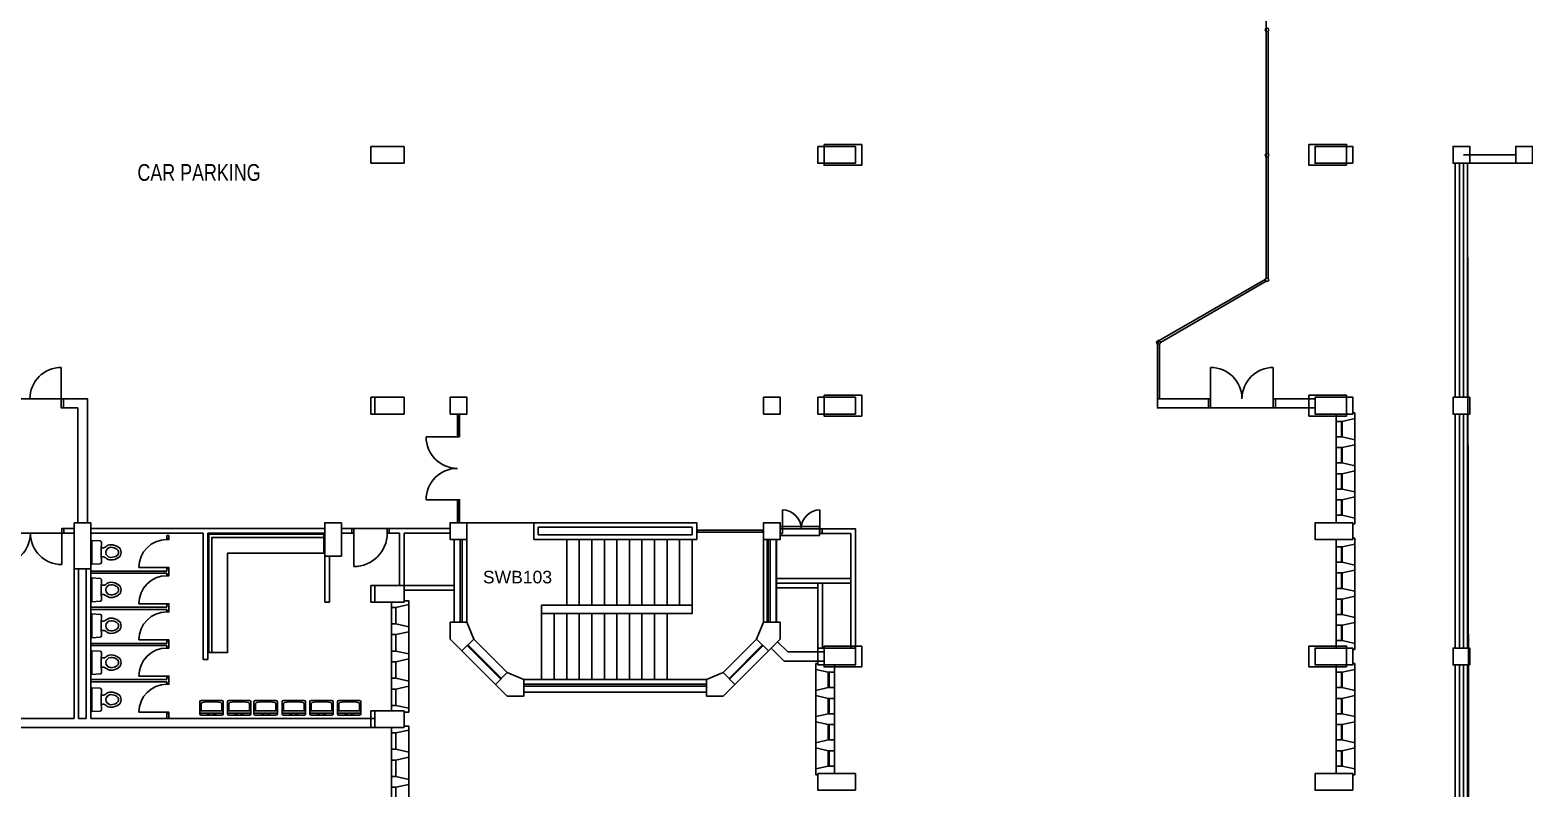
# Model space of a CAD drawing. Header units: millimetres. Extents: x -12337 to 132498, y -9485 to 82319.
# Drawn here: x 63472 to 99228, y 19021 to 37157 of the extents above; entities that cross this region are included whole.
import ezdxf

# ---------------------------------------------------------------- set-up
doc = ezdxf.new("R2010")
doc.units = ezdxf.units.MM
for name, color, linetype in [('Basement 1 - Doors Windows and Openings', 7, 'Continuous'), ('Basement 1 - General', 7, 'Continuous'), ('Basement 1 - Sections', 7, 'Continuous'), ('Basement 1 - Spaces and Zones', 7, 'Continuous'), ('Basement 1 - Stairs', 7, 'Continuous'), ('Basement 1 - Structural Members', 7, 'Continuous'), ('Basement 1 - Walls', 7, 'Continuous'), ('Basement 2 - Doors Windows and Openings', 7, 'Continuous'), ('Basement 2 - General', 7, 'Continuous'), ('Basement 2 - Spaces and Zones', 7, 'Continuous'), ('Basement 2 - Structural Members', 7, 'Continuous')]:
    doc.layers.add(name, color=color, linetype=linetype)
doc.styles.add('arial', font='arial.ttf')
doc.styles.add('Text_Style_2', font='Freehand', dxfattribs={"width": 0.8})

msp = doc.modelspace()

# ---------------------------------------------------------------- linework, layer by layer
at = {"layer": 'Basement 1 - Doors Windows and Openings', "color": 1, "linetype": 'Continuous'}
for p, q in [((93053, 34193, 2700), (93053, 37121, 2700)), ((93103, 34189, 2700), (93103, 37125, 2700)), ((93053, 34121, 2700), (93053, 31217, 2700)), ((93103, 34125, 2700), (93103, 31214, 2700)), ((90499, 29724, 2700), (93034, 31187, 2700)), ((90526, 29682, 2700), (93058, 31143, 2700)), ((90453, 28334, 2700), (90453, 29646, 2700)), ((90503, 28334, 2700), (90503, 29643, 2700)), ((94728, 27969, 2700), (94728, 25369, 2700)), ((94728, 27791, 2700), (94728, 27919, 2700)), ((95178, 28001, 2700), (95128, 28001, 2700)), ((95178, 25338, 2700), (95178, 28001, 2700)), ((94878, 27791, 2700), (94728, 27791, 2700)), ((94858, 27423, 2700), (94858, 27791, 2700)), ((95178, 27859, 2700), (94878, 27791, 2700)), ((94878, 27423, 2700), (94878, 27791, 2700)), ((94728, 25369, 2700), (94728, 27423, 2700)), ((94728, 27423, 2700), (94878, 27423, 2700)), ((94878, 27423, 2700), (95178, 27355, 2700)), ((95178, 27234, 2700), (94878, 27166, 2700)), ((95178, 27355, 2700), (95178, 27234, 2700)), ((94878, 27166, 2700), (94728, 27166, 2700)), ((94728, 27166, 2700), (94728, 26798, 2700)), ((94858, 26798, 2700), (94858, 27166, 2700)), ((94878, 26798, 2700), (94878, 27166, 2700)), ((94728, 26798, 2700), (94878, 26798, 2700)), ((94878, 26541, 2700), (94728, 26541, 2700)), ((94728, 26541, 2700), (94728, 26173, 2700)), ((94858, 26173, 2700), (94858, 26541, 2700)), ((94878, 26798, 2700), (95178, 26730, 2700)), ((95178, 26609, 2700), (94878, 26541, 2700)), ((94878, 26173, 2700), (94878, 26541, 2700)), ((95178, 26730, 2700), (95178, 26609, 2700)), ((94728, 26173, 2700), (94878, 26173, 2700)), ((94878, 26173, 2700), (95178, 26105, 2700)), ((95178, 26105, 2700), (95178, 25984, 2700)), ((94728, 25916, 2700), (94728, 25548, 2700)), ((94878, 25916, 2700), (94728, 25916, 2700)), ((94858, 25548, 2700), (94858, 25916, 2700)), ((95178, 25984, 2700), (94878, 25916, 2700)), ((94878, 25548, 2700), (94878, 25916, 2700)), ((94728, 25548, 2700), (94878, 25548, 2700)), ((94878, 25548, 2700), (95178, 25480, 2700)), ((95178, 25480, 2700), (95178, 25338, 2700)), ((95128, 25369, 2700), (94728, 25369, 2700)), ((95128, 25338, 2700), (95128, 25369, 2700)), ((95178, 25338, 2700), (95128, 25338, 2700)), ((94728, 24969, 2700), (94728, 22369, 2700)), ((94728, 24791, 2700), (94728, 24919, 2700)), ((94878, 24791, 2700), (94728, 24791, 2700)), ((94858, 24423, 2700), (94858, 24791, 2700)), ((95178, 24859, 2700), (94878, 24791, 2700)), ((94878, 24423, 2700), (94878, 24791, 2700)), ((95178, 25001, 2700), (95128, 25001, 2700)), ((95178, 22338, 2700), (95178, 25001, 2700)), ((94728, 22369, 2700), (94728, 24423, 2700)), ((94728, 24423, 2700), (94878, 24423, 2700)), ((94878, 24423, 2700), (95178, 24355, 2700)), ((95178, 24355, 2700), (95178, 24234, 2700)), ((94728, 24166, 2700), (94728, 23798, 2700)), ((94878, 24166, 2700), (94728, 24166, 2700)), ((94858, 23798, 2700), (94858, 24166, 2700)), ((95178, 24234, 2700), (94878, 24166, 2700)), ((94878, 23798, 2700), (94878, 24166, 2700)), ((94728, 23798, 2700), (94878, 23798, 2700)), ((94878, 23798, 2700), (95178, 23730, 2700)), ((95178, 23609, 2700), (94878, 23541, 2700)), ((95178, 23730, 2700), (95178, 23609, 2700)), ((72128, 23469, 2700), (72128, 23341, 2700)), ((72128, 23469, 2700), (72128, 22169, 2700)), ((72128, 22169, 2700), (72128, 23469, 2700)), ((72128, 23341, 2700), (72228, 23341, 2700)), ((72228, 23341, 2700), (72538, 23409, 2700)), ((72228, 23341, 2700), (72228, 22948, 2700)), ((72428, 23501, 2700), (72538, 23501, 2700)), ((72538, 23501, 2700), (72538, 23401, 2700)), ((72538, 20930, 2700), (72538, 23501, 2700)), ((94728, 23541, 2700), (94728, 23173, 2700)), ((94878, 23541, 2700), (94728, 23541, 2700)), ((94858, 23173, 2700), (94858, 23541, 2700)), ((94878, 23173, 2700), (94878, 23541, 2700)), ((72128, 22948, 2700), (72228, 22948, 2700)), ((72128, 22948, 2700), (72128, 22691, 2700)), ((72228, 22948, 2700), (72538, 22880, 2700)), ((72538, 22719, 2700), (72538, 22919, 2700)), ((94728, 23173, 2700), (94878, 23173, 2700)), ((94728, 22916, 2700), (94728, 22548, 2700)), ((94878, 22916, 2700), (94728, 22916, 2700)), ((94858, 22548, 2700), (94858, 22916, 2700)), ((94878, 23173, 2700), (95178, 23105, 2700)), ((95178, 22984, 2700), (94878, 22916, 2700)), ((94878, 22548, 2700), (94878, 22916, 2700)), ((95178, 23105, 2700), (95178, 22984, 2700)), ((72128, 22691, 2700), (72228, 22691, 2700)), ((72228, 22691, 2700), (72538, 22759, 2700)), ((72228, 22691, 2700), (72228, 22298, 2700)), ((72538, 22819, 2700), (72538, 22719, 2700)), ((94728, 22548, 2700), (94878, 22548, 2700)), ((94878, 22548, 2700), (95178, 22480, 2700)), ((72128, 22298, 2700), (72228, 22298, 2700)), ((72128, 22298, 2700), (72228, 22298, 2700)), ((72128, 22298, 2700), (72128, 22041, 2700)), ((72128, 22041, 2700), (72128, 22298, 2700)), ((72128, 20869, 2700), (72128, 22169, 2700)), ((72228, 22298, 2700), (72538, 22230, 2700)), ((72228, 22298, 2700), (72538, 22230, 2700)), ((72538, 22169, 2700), (72538, 22269, 2700)), ((72538, 22169, 2700), (72538, 22269, 2700)), ((72538, 22169, 2700), (72538, 22069, 2700)), ((72538, 22169, 2700), (72538, 22069, 2700)), ((74740, 21629, 2700), (73938, 22431, 2700)), ((73952, 22445, 2700), (74754, 21643, 2700)), ((81004, 22445, 2700), (80202, 21643, 2700)), ((80217, 21629, 2700), (81018, 22431, 2700)), ((95128, 22369, 2700), (94728, 22369, 2700)), ((95128, 22338, 2700), (95128, 22369, 2700)), ((95178, 22338, 2700), (95128, 22338, 2700)), ((95178, 22480, 2700), (95178, 22338, 2700)), ((72128, 22041, 2700), (72228, 22041, 2700)), ((72128, 22041, 2700), (72228, 22041, 2700)), ((72228, 22041, 2700), (72538, 22109, 2700)), ((72228, 22041, 2700), (72538, 22109, 2700)), ((72228, 21648, 2700), (72228, 22041, 2700)), ((82278, 19338, 2700), (82278, 22001, 2700)), ((82278, 22001, 2700), (82328, 22001, 2700)), ((82278, 21859, 2700), (82578, 21791, 2700)), ((82728, 21969, 2700), (82728, 19369, 2700)), ((82728, 21791, 2700), (82728, 21919, 2700)), ((94728, 21969, 2700), (94728, 19369, 2700)), ((94728, 21791, 2700), (94728, 21919, 2700)), ((95178, 21859, 2700), (94878, 21791, 2700)), ((95178, 22001, 2700), (95128, 22001, 2700)), ((95178, 19338, 2700), (95178, 22001, 2700)), ((72128, 21391, 2700), (72128, 21648, 2700)), ((72128, 21648, 2700), (72228, 21648, 2700)), ((72228, 21648, 2700), (72538, 21580, 2700)), ((72228, 21391, 2700), (72538, 21459, 2700)), ((72538, 21619, 2700), (72538, 21419, 2700)), ((72538, 21519, 2700), (72538, 21619, 2700)), ((74768, 21658, 2700), (74895, 21785, 2700)), ((80188, 21658, 2700), (80061, 21785, 2700)), ((82578, 21423, 2700), (82578, 21791, 2700)), ((82578, 21791, 2700), (82728, 21791, 2700)), ((82598, 21423, 2700), (82598, 21791, 2700)), ((94878, 21791, 2700), (94728, 21791, 2700)), ((94858, 21423, 2700), (94858, 21791, 2700)), ((94878, 21423, 2700), (94878, 21791, 2700)), ((72128, 21391, 2700), (72228, 21391, 2700)), ((72228, 20998, 2700), (72228, 21391, 2700)), ((82578, 21423, 2700), (82278, 21355, 2700)), ((82278, 21355, 2700), (82278, 21234, 2700)), ((82278, 21234, 2700), (82578, 21166, 2700)), ((82728, 21423, 2700), (82578, 21423, 2700)), ((82578, 21166, 2700), (82728, 21166, 2700)), ((82578, 20798, 2700), (82578, 21166, 2700)), ((82598, 20798, 2700), (82598, 21166, 2700)), ((82728, 19369, 2700), (82728, 21423, 2700)), ((82728, 21166, 2700), (82728, 20798, 2700)), ((94728, 21423, 2700), (94878, 21423, 2700)), ((94728, 19369, 2700), (94728, 21423, 2700)), ((94878, 21166, 2700), (94728, 21166, 2700)), ((94728, 21166, 2700), (94728, 20798, 2700)), ((94858, 20798, 2700), (94858, 21166, 2700)), ((94878, 21423, 2700), (95178, 21355, 2700)), ((95178, 21234, 2700), (94878, 21166, 2700)), ((94878, 20798, 2700), (94878, 21166, 2700)), ((95178, 21355, 2700), (95178, 21234, 2700)), ((72128, 20869, 2700), (72128, 20998, 2700)), ((72128, 20998, 2700), (72228, 20998, 2700)), ((72228, 20998, 2700), (72538, 20930, 2700)), ((72428, 20838, 2700), (72538, 20838, 2700)), ((72538, 20838, 2700), (72538, 20938, 2700)), ((82578, 20798, 2700), (82278, 20730, 2700)), ((82728, 20798, 2700), (82578, 20798, 2700)), ((94728, 20798, 2700), (94878, 20798, 2700)), ((94878, 20798, 2700), (95178, 20730, 2700)), ((72128, 20469, 2700), (72128, 20341, 2700)), ((72128, 20469, 2700), (72128, 19169, 2700)), ((72128, 19169, 2700), (72128, 20469, 2700)), ((72228, 20341, 2700), (72538, 20409, 2700)), ((72428, 20501, 2700), (72538, 20501, 2700)), ((72538, 20501, 2700), (72538, 20401, 2700)), ((72538, 17930, 2700), (72538, 20501, 2700)), ((82278, 20730, 2700), (82278, 20609, 2700)), ((82278, 20609, 2700), (82578, 20541, 2700)), ((82578, 20541, 2700), (82728, 20541, 2700)), ((82578, 20173, 2700), (82578, 20541, 2700)), ((82598, 20173, 2700), (82598, 20541, 2700)), ((82728, 20541, 2700), (82728, 20173, 2700)), ((94878, 20541, 2700), (94728, 20541, 2700)), ((94728, 20541, 2700), (94728, 20173, 2700)), ((94858, 20173, 2700), (94858, 20541, 2700)), ((95178, 20609, 2700), (94878, 20541, 2700)), ((94878, 20173, 2700), (94878, 20541, 2700)), ((95178, 20730, 2700), (95178, 20609, 2700)), ((72128, 20341, 2700), (72228, 20341, 2700)), ((72228, 20341, 2700), (72228, 19948, 2700)), ((82578, 20173, 2700), (82278, 20105, 2700)), ((82278, 20105, 2700), (82278, 19984, 2700)), ((82728, 20173, 2700), (82578, 20173, 2700)), ((94728, 20173, 2700), (94878, 20173, 2700)), ((94878, 20173, 2700), (95178, 20105, 2700)), ((95178, 20105, 2700), (95178, 19984, 2700)), ((72128, 19948, 2700), (72128, 19691, 2700)), ((72128, 19948, 2700), (72228, 19948, 2700)), ((72128, 19691, 2700), (72228, 19691, 2700)), ((72228, 19948, 2700), (72538, 19880, 2700)), ((72228, 19691, 2700), (72538, 19759, 2700)), ((72228, 19691, 2700), (72228, 19298, 2700)), ((72538, 19719, 2700), (72538, 19919, 2700)), ((72538, 19819, 2700), (72538, 19719, 2700)), ((82278, 19984, 2700), (82578, 19916, 2700)), ((82578, 19916, 2700), (82728, 19916, 2700)), ((82578, 19548, 2700), (82578, 19916, 2700)), ((82598, 19548, 2700), (82598, 19916, 2700)), ((82728, 19916, 2700), (82728, 19548, 2700)), ((94728, 19916, 2700), (94728, 19548, 2700)), ((94878, 19916, 2700), (94728, 19916, 2700)), ((94858, 19548, 2700), (94858, 19916, 2700)), ((95178, 19984, 2700), (94878, 19916, 2700)), ((94878, 19548, 2700), (94878, 19916, 2700)), ((82578, 19548, 2700), (82278, 19480, 2700)), ((82278, 19480, 2700), (82278, 19338, 2700)), ((82278, 19338, 2700), (82328, 19338, 2700)), ((82328, 19369, 2700), (82728, 19369, 2700)), ((82328, 19338, 2700), (82328, 19369, 2700)), ((82728, 19548, 2700), (82578, 19548, 2700)), ((94728, 19548, 2700), (94878, 19548, 2700)), ((95128, 19369, 2700), (94728, 19369, 2700)), ((94878, 19548, 2700), (95178, 19480, 2700)), ((95128, 19338, 2700), (95128, 19369, 2700)), ((95178, 19338, 2700), (95128, 19338, 2700)), ((95178, 19480, 2700), (95178, 19338, 2700)), ((72128, 19298, 2700), (72228, 19298, 2700)), ((72128, 19041, 2700), (72128, 19298, 2700)), ((72128, 19298, 2700), (72128, 19041, 2700)), ((72128, 19298, 2700), (72228, 19298, 2700)), ((72128, 17869, 2700), (72128, 19169, 2700)), ((72128, 19041, 2700), (72228, 19041, 2700)), ((72128, 19041, 2700), (72228, 19041, 2700)), ((72228, 19298, 2700), (72538, 19230, 2700)), ((72228, 19298, 2700), (72538, 19230, 2700)), ((72228, 19041, 2700), (72538, 19109, 2700)), ((72228, 19041, 2700), (72538, 19109, 2700)), ((72228, 18648, 2700), (72228, 19041, 2700)), ((72538, 19169, 2700), (72538, 19269, 2700)), ((72538, 19169, 2700), (72538, 19269, 2700)), ((72538, 19169, 2700), (72538, 19069, 2700)), ((72538, 19169, 2700), (72538, 19069, 2700))]:
    msp.add_line(p, q, dxfattribs=at)
at = {"layer": 'Basement 1 - Doors Windows and Openings', "color": 1, "linetype": 'Continuous', "lineweight": -3}
for p, q in [((64222, 28334, 2700), (64222, 29084, 2700)), ((91727, 29084, 2700), (91727, 28334, 2700)), ((93227, 28334, 2700), (93227, 29084, 2700)), ((73703, 27469, 2700), (73703, 27919, 2700)), ((73728, 27469, 2700), (73728, 27919, 2700)), ((73753, 27919, 2700), (73753, 27469, 2700)), ((72953, 27419, 2700), (73703, 27419, 2700)), ((73703, 25919, 2700), (72953, 25919, 2700)), ((73703, 25419, 2700), (73703, 25869, 2700)), ((73728, 25419, 2700), (73728, 25869, 2700)), ((73753, 25419, 2700), (73753, 25869, 2700)), ((81478, 25224, 2700), (81478, 25674, 2700)), ((82378, 25674, 2700), (82378, 25224, 2700)), ((64234, 24369, 2700), (64234, 25119, 2700)), ((71223, 25119, 2700), (71223, 24319, 2700)), ((66749, 24297, 2700), (66079, 24297, 2700)), ((66749, 23432, 2700), (66079, 23432, 2700)), ((66749, 22566, 2700), (66079, 22566, 2700)), ((66749, 21700, 2700), (66079, 21700, 2700)), ((66749, 20835, 2700), (66079, 20835, 2700))]:
    msp.add_line(p, q, dxfattribs=at)
at = {"layer": 'Basement 1 - Doors Windows and Openings', "color": 1, "linetype": 'Continuous', "lineweight": -3, "elevation": 2700}
for points in [[(64222, 28334), (64222, 28114), (64272, 28114), (64272, 28334), (64222, 28334)], [(91677, 28334), (91677, 28114), (91727, 28114), (91727, 28334), (91677, 28334)], [(93227, 28334), (93227, 28114), (93277, 28114), (93277, 28334), (93227, 28334)], [(73753, 27919), (73753, 27969), (73703, 27969), (73703, 27919), (73753, 27919)], [(73753, 27419), (73753, 27469), (73703, 27469), (73703, 27419), (73753, 27419)], [(73753, 25869), (73753, 25919), (73703, 25919), (73703, 25869), (73753, 25869)], [(73753, 25369), (73753, 25419), (73703, 25419), (73703, 25369), (73753, 25369)], [(64284, 25119), (64284, 25229), (64234, 25229), (64234, 25119), (64284, 25119)], [(71173, 25119), (71223, 25119), (71223, 25229), (71173, 25229), (71173, 25119)], [(72023, 25119), (72073, 25119), (72073, 25229), (72023, 25229), (72023, 25119)], [(81478, 25114), (81478, 25224), (81428, 25224), (81428, 25114), (81478, 25114)], [(82428, 25114), (82428, 25224), (82378, 25224), (82378, 25114), (82428, 25114)], [(66749, 24992), (66799, 24992), (66799, 24967), (66749, 24967), (66749, 24992)], [(66749, 24297), (66799, 24297), (66799, 24272), (66749, 24272), (66749, 24297)], [(66749, 24127), (66799, 24127), (66799, 24102), (66749, 24102), (66749, 24127)], [(66749, 23432), (66799, 23432), (66799, 23407), (66749, 23407), (66749, 23432)], [(66749, 23261), (66799, 23261), (66799, 23236), (66749, 23236), (66749, 23261)], [(66749, 22566), (66799, 22566), (66799, 22541), (66749, 22541), (66749, 22566)], [(66749, 22395), (66799, 22395), (66799, 22370), (66749, 22370), (66749, 22395)], [(66749, 21700), (66799, 21700), (66799, 21675), (66749, 21675), (66749, 21700)], [(66749, 21530), (66799, 21530), (66799, 21505), (66749, 21505), (66749, 21530)], [(66749, 20835), (66799, 20835), (66799, 20810), (66749, 20810), (66749, 20835)]]:
    msp.add_lwpolyline(points, dxfattribs=at)
at = {"layer": 'Basement 1 - Doors Windows and Openings', "color": 1, "linetype": 'Continuous', "elevation": 2700}
for points in [[(94728, 27969), (95128, 27969), (95128, 28001)], [(94728, 24969), (95128, 24969), (95128, 25001)], [(74895, 21785), (74613, 21502), (73811, 22304), (74094, 22586), (74895, 21785)], [(80061, 21785), (80344, 21502), (81145, 22304), (80863, 22586), (80061, 21785)], [(82728, 21969), (82328, 21969), (82328, 22001)], [(94728, 21969), (95128, 21969), (95128, 22001)]]:
    msp.add_lwpolyline(points, dxfattribs=at)
at = {"layer": 'Basement 1 - Doors Windows and Openings', "color": 1, "linetype": 'Continuous'}
for centre, radius in [((93076, 37157, 2700), 42.4), ((93076, 34157, 2700), 42.4), ((93076, 31181, 2700), 42.4), ((90480, 29682, 2700), 45.8)]:
    msp.add_circle(centre, radius, dxfattribs=at)
at = {"layer": 'Basement 1 - Doors Windows and Openings', "color": 1, "linetype": 'Continuous', "lineweight": -3}
for centre, radius, start, end in [((64222, 28334, 2700), 750, 90, 180), ((91727, 28334, 2700), 750, 0, 90), ((93227, 28334, 2700), 750, 90, 180), ((73703, 27419, 2700), 750, 180, 270), ((73703, 25919, 2700), 750, 90, 180), ((81478, 25224, 2700), 450, 0, 90), ((82378, 25224, 2700), 450, 90, 180), ((62734, 25119, 2700), 750, 270, 0), ((64234, 25119, 2700), 750, 180, 270), ((71223, 25119, 2700), 800, 270, 0), ((66749, 24297, 2700), 670, 90, 180), ((66749, 23432, 2700), 670, 90, 180), ((66749, 22566, 2700), 670, 90, 180), ((66749, 21700, 2700), 670, 90, 180), ((66749, 20835, 2700), 670, 90, 180)]:
    msp.add_arc(centre, radius, start, end, dxfattribs=at)
at = {"layer": 'Basement 1 - Sections', "color": 1, "linetype": 'Continuous'}
for p, q in [((64956, 24944, 2700), (65150, 24932, 2700)), ((65179, 24769, 2700), (65230, 24769, 2700)), ((65179, 24549, 2700), (65230, 24549, 2700)), ((64956, 24047, 2700), (65150, 24034, 2700)), ((65179, 23872, 2700), (65230, 23872, 2700)), ((65179, 23652, 2700), (65230, 23652, 2700)), ((64956, 23188, 2700), (65150, 23176, 2700)), ((65179, 23013, 2700), (65230, 23013, 2700)), ((65179, 22793, 2700), (65230, 22793, 2700)), ((64956, 22308, 2700), (65150, 22295, 2700)), ((65179, 22133, 2700), (65230, 22133, 2700)), ((65179, 21913, 2700), (65230, 21913, 2700)), ((64956, 21421, 2700), (65150, 21409, 2700)), ((65179, 21246, 2700), (65230, 21246, 2700)), ((68066, 21119, 2700), (67572, 21119, 2700)), ((68728, 21119, 2700), (68233, 21119, 2700)), ((69361, 21119, 2700), (68867, 21119, 2700)), ((70034, 21119, 2700), (69540, 21119, 2700)), ((70696, 21119, 2700), (70202, 21119, 2700)), ((71357, 21119, 2700), (70863, 21119, 2700)), ((65179, 21026, 2700), (65230, 21026, 2700)), ((67539, 21086, 2700), (67539, 20799, 2700)), ((67539, 20865, 2700), (68099, 20865, 2700)), ((68099, 20815, 2700), (67539, 20815, 2700)), ((67572, 21033, 2700), (67572, 20865, 2700)), ((67572, 20766, 2700), (68066, 20766, 2700)), ((68066, 20865, 2700), (68066, 21033, 2700)), ((68099, 20799, 2700), (68099, 21086, 2700)), ((68200, 21086, 2700), (68200, 20799, 2700)), ((68200, 20865, 2700), (68760, 20865, 2700)), ((68760, 20815, 2700), (68200, 20815, 2700)), ((68233, 21033, 2700), (68233, 20865, 2700)), ((68233, 20766, 2700), (68728, 20766, 2700)), ((68728, 20865, 2700), (68728, 21033, 2700)), ((68760, 20799, 2700), (68760, 21086, 2700)), ((68834, 21086, 2700), (68834, 20799, 2700)), ((68834, 20865, 2700), (69394, 20865, 2700)), ((69394, 20815, 2700), (68834, 20815, 2700)), ((68867, 21033, 2700), (68867, 20865, 2700)), ((68867, 20766, 2700), (69361, 20766, 2700)), ((69361, 20865, 2700), (69361, 21033, 2700)), ((69394, 20799, 2700), (69394, 21086, 2700)), ((69507, 21086, 2700), (69507, 20799, 2700)), ((69507, 20865, 2700), (70067, 20865, 2700)), ((70067, 20815, 2700), (69507, 20815, 2700)), ((69540, 21033, 2700), (69540, 20865, 2700)), ((69540, 20766, 2700), (70034, 20766, 2700)), ((70034, 20865, 2700), (70034, 21033, 2700)), ((70067, 20799, 2700), (70067, 21086, 2700)), ((70169, 21086, 2700), (70169, 20799, 2700)), ((70169, 20865, 2700), (70729, 20865, 2700)), ((70729, 20815, 2700), (70169, 20815, 2700)), ((70202, 21033, 2700), (70202, 20865, 2700)), ((70202, 20766, 2700), (70696, 20766, 2700)), ((70696, 20865, 2700), (70696, 21033, 2700)), ((70729, 20799, 2700), (70729, 21086, 2700)), ((70830, 21086, 2700), (70830, 20799, 2700)), ((70830, 20865, 2700), (71390, 20865, 2700)), ((71390, 20815, 2700), (70830, 20815, 2700)), ((70863, 21033, 2700), (70863, 20865, 2700)), ((70863, 20766, 2700), (71357, 20766, 2700)), ((71357, 20865, 2700), (71357, 21033, 2700)), ((71390, 20799, 2700), (71390, 21086, 2700))]:
    msp.add_line(p, q, dxfattribs=at)
at = {"layer": 'Basement 1 - Sections', "color": 1, "linetype": 'Continuous', "elevation": 2700}
for points in [[(67753, 22264), (67753, 25094), (70503, 25094), (70503, 24644), (68203, 24644), (68203, 22264), (67753, 22264)], [(65150, 24387), (64956, 24374), (64956, 24944)], [(67828, 22264), (67828, 25019), (70503, 25019)], [(65150, 23489), (64956, 23477), (64956, 24047)], [(65150, 22631), (64956, 22618), (64956, 23188)], [(65150, 21750), (64956, 21738), (64956, 22308)], [(65150, 20864), (64956, 20851), (64956, 21421)]]:
    msp.add_lwpolyline(points, dxfattribs=at)
at = {"layer": 'Basement 1 - Sections', "color": 1, "linetype": 'Continuous'}
for centre, radius, start, end in [((65147, 24892, 2700), 40, 354.6137, 86.3469), ((67614, 24659, 2700), 2437, 174.6098, 185.3901), ((65230, 24849, 2700), 80, 270, 313.6287), ((65411, 24659, 2700), 182, 90, 133.6303), ((65411, 24659, 2700), 121, 90, 270), ((65411, 24533, 2700), 309, 53.3733, 90), ((65411, 24522, 2700), 258, 56.6706, 90), ((65501, 24659, 2700), 94.1, 0, 56.672), ((65505, 24659, 2700), 151, 0, 53.3728), ((65147, 24426, 2700), 40, 273.6536, 5.3933), ((65230, 24469, 2700), 80, 46.3713, 90), ((65411, 24659, 2700), 182, 226.3697, 270), ((65411, 24796, 2700), 258, 270, 303.3294), ((65411, 24786, 2700), 309, 270, 306.6267), ((65501, 24659, 2700), 94.1, 303.3297, 0), ((65505, 24659, 2700), 151, 306.6272, 0), ((65147, 23995, 2700), 40, 354.6137, 86.3469), ((67614, 23762, 2700), 2437, 174.6098, 185.3901), ((65230, 23952, 2700), 80, 270, 313.6287), ((65230, 23572, 2700), 80, 46.3713, 90), ((65411, 23762, 2700), 182, 90, 133.6303), ((65411, 23762, 2700), 182, 226.3697, 270), ((65411, 23762, 2700), 121, 90, 270), ((65411, 23635, 2700), 309, 53.3733, 90), ((65411, 23625, 2700), 258, 56.6706, 90), ((65411, 23899, 2700), 258, 270, 303.3294), ((65411, 23888, 2700), 309, 270, 306.6267), ((65501, 23762, 2700), 94.1, 0, 56.672), ((65501, 23762, 2700), 94.1, 303.3297, 0), ((65505, 23762, 2700), 151, 0, 53.3728), ((65505, 23762, 2700), 151, 306.6272, 0), ((65147, 23529, 2700), 40, 273.6536, 5.3933), ((65147, 23136, 2700), 40, 354.6067, 86.3464), ((67614, 22903, 2700), 2437, 174.6099, 185.3902), ((65230, 23093, 2700), 80, 270, 313.6287), ((65411, 22903, 2700), 182, 90, 133.6303), ((65411, 22903, 2700), 121, 90, 270), ((65411, 22777, 2700), 309, 53.3733, 90), ((65411, 22767, 2700), 258, 56.6706, 90), ((65501, 22903, 2700), 94.1, 0, 56.6703), ((65501, 22903, 2700), 94.1, 303.328, 0), ((65505, 22903, 2700), 151, 0, 53.3728), ((65505, 22903, 2700), 151, 306.6261, 0), ((65147, 22671, 2700), 40, 273.6531, 5.3863), ((65230, 22713, 2700), 80, 46.3713, 90), ((65411, 22903, 2700), 182, 226.3697, 270), ((65411, 23040, 2700), 258, 270, 303.3294), ((65411, 23030, 2700), 309, 270, 306.6267), ((65147, 22255, 2700), 40, 354.6137, 86.3469), ((67614, 22023, 2700), 2437, 174.6098, 185.3901), ((65411, 22023, 2700), 182, 90, 133.6303), ((65411, 21896, 2700), 309, 53.3733, 90), ((65230, 22213, 2700), 80, 270, 313.6287), ((65230, 21833, 2700), 80, 46.3713, 90), ((65411, 22023, 2700), 182, 226.3697, 270), ((65411, 22023, 2700), 121, 90, 270), ((65411, 21886, 2700), 258, 56.6706, 90), ((65411, 22159, 2700), 258, 270, 303.3294), ((65411, 22149, 2700), 309, 270, 306.6267), ((65501, 22023, 2700), 94.1, 0, 56.672), ((65501, 22023, 2700), 94.1, 303.3297, 0), ((65505, 22023, 2700), 151, 0, 53.3728), ((65505, 22023, 2700), 151, 306.6272, 0), ((65147, 21790, 2700), 40, 273.6536, 5.3933), ((65147, 21369, 2700), 40, 354.6067, 86.3464), ((67614, 21136, 2700), 2437, 174.6099, 185.3902), ((65230, 21326, 2700), 80, 270, 313.6287), ((65411, 21136, 2700), 182, 90, 133.6303), ((65411, 21136, 2700), 121, 90, 270), ((65411, 21010, 2700), 309, 53.3733, 90), ((65411, 21000, 2700), 258, 56.6706, 90), ((65501, 21136, 2700), 94.1, 0, 56.6703), ((65501, 21136, 2700), 94.1, 303.3272, 0), ((65505, 21136, 2700), 151, 0, 53.3728), ((65505, 21136, 2700), 151, 306.6261, 0), ((67572, 21086, 2700), 32.9, 90, 180), ((68066, 21086, 2700), 32.9, 0, 90), ((68233, 21086, 2700), 32.9, 90, 180), ((68728, 21086, 2700), 32.9, 0, 90), ((68867, 21086, 2700), 32.9, 90, 180), ((69361, 21086, 2700), 32.9, 0, 90), ((69540, 21086, 2700), 32.9, 90, 180), ((70034, 21086, 2700), 32.9, 0, 90), ((70202, 21086, 2700), 32.9, 90, 180), ((70696, 21086, 2700), 32.9, 0, 90), ((70863, 21086, 2700), 32.9, 90, 180), ((71357, 21086, 2700), 32.9, 0, 90), ((65147, 20904, 2700), 40, 273.6531, 5.3863), ((65230, 20946, 2700), 80, 46.3725, 90), ((65411, 21136, 2700), 182, 226.3697, 270), ((65411, 21273, 2700), 258, 270, 303.3291), ((65411, 21263, 2700), 309, 270, 306.6269), ((67572, 20799, 2700), 32.9, 180, 270), ((67605, 21033, 2700), 32.9, 100.8411, 180), ((67819, 19915, 2700), 1171, 79.1582, 100.8419), ((67819, 20925, 2700), 159, 223.6033, 316.3967), ((68033, 21033, 2700), 32.9, 0, 79.1589), ((68066, 20799, 2700), 32.9, 270, 0), ((68233, 20799, 2700), 32.9, 180, 270), ((68266, 21033, 2700), 32.9, 100.8411, 180), ((68480, 19915, 2700), 1171, 79.1582, 100.8419), ((68480, 20925, 2700), 159, 223.6033, 316.3967), ((68695, 21033, 2700), 32.9, 0, 79.1589), ((68728, 20799, 2700), 32.9, 270, 0), ((68867, 20799, 2700), 32.9, 180, 270), ((68900, 21033, 2700), 32.9, 100.8411, 180), ((69114, 19915, 2700), 1171, 79.1582, 100.8419), ((69114, 20925, 2700), 159, 223.6033, 316.3967), ((69328, 21033, 2700), 32.9, 0, 79.1589), ((69361, 20799, 2700), 32.9, 270, 0), ((69540, 20799, 2700), 32.9, 180, 270), ((69573, 21033, 2700), 32.9, 100.8411, 180), ((69787, 19915, 2700), 1171, 79.1582, 100.8419), ((69787, 20925, 2700), 159, 223.6036, 316.3967), ((70001, 21033, 2700), 32.9, 0, 79.1589), ((70034, 20799, 2700), 32.9, 270, 0), ((70202, 20799, 2700), 32.9, 180, 270), ((70235, 21033, 2700), 32.9, 100.8411, 180), ((70449, 19915, 2700), 1171, 79.1582, 100.842), ((70449, 20925, 2700), 159, 223.6033, 316.3967), ((70663, 21033, 2700), 32.9, 0, 79.1589), ((70696, 20799, 2700), 32.9, 270, 0), ((70863, 20799, 2700), 32.9, 180, 270), ((70896, 21033, 2700), 32.9, 100.8411, 180), ((71110, 19915, 2700), 1171, 79.1582, 100.8419), ((71110, 20925, 2700), 159, 223.6036, 316.3967), ((71324, 21033, 2700), 32.9, 0, 79.1589), ((71357, 20799, 2700), 32.9, 270, 0)]:
    msp.add_arc(centre, radius, start, end, dxfattribs=at)
at = {"layer": 'Basement 1 - Spaces and Zones', "color": 10, "linetype": 'Continuous', "elevation": 2700}
for points in [[(94228, 18969), (94228, 19369), (94728, 19369), (94728, 21969), (94228, 21969), (94228, 22369), (94728, 22369), (94728, 24969), (94228, 24969), (94228, 25369), (94728, 25369), (94728, 27969), (94228, 27969), (94228, 28114), (90453, 28114), (90453, 29646), (90499, 29724), (93034, 31187), (93053, 31217), (93053, 49121)], [(62328, 28334), (64848, 28334), (64848, 25369), (64928, 25369), (64928, 25229), (70528, 25229), (70528, 25369), (70928, 25369), (70928, 25229), (73528, 25229), (73528, 25369), (79428, 25369), (79428, 25194), (81028, 25194), (81028, 25369), (81428, 25369), (81428, 25224), (83228, 25224), (83228, 21969), (82728, 21969), (82728, 19369), (83228, 19369), (83228, 18969)]]:
    msp.add_lwpolyline(points, dxfattribs=at)
msp.add_lwpolyline([(64528, 20689), (64528, 25119), (49928, 25119), (49928, 24569), (49783, 24569), (49783, 20239), (55838, 20239), (55838, 18529), (61618, 18529), (61618, 20689), (64528, 20689)], close=True, dxfattribs=at)
at = {"layer": 'Basement 1 - Stairs', "color": 7, "linetype": 'Continuous'}
for p, q in [((76618, 24969, 2700), (76618, 23394, 2700)), ((76918, 24969, 2700), (76918, 23394, 2700)), ((77218, 24969, 2700), (77218, 23394, 2700)), ((77518, 24969, 2700), (77518, 23394, 2700)), ((77818, 24969, 2700), (77818, 23394, 2700)), ((78118, 24969, 2700), (78118, 23394, 2700)), ((78418, 24969, 2700), (78418, 23394, 2700)), ((78718, 24969, 2700), (78718, 23394, 2700)), ((79018, 24969, 2700), (79018, 23394, 2700)), ((75718, 23194, 2700), (75718, 21619, 2700)), ((76018, 21619, 2700), (76018, 23194, 2700)), ((76318, 21619, 2700), (76318, 23194, 2700)), ((76618, 23194, 2700), (76618, 21619, 2700)), ((76918, 23194, 2700), (76918, 21619, 2700)), ((77218, 23194, 2700), (77218, 21619, 2700)), ((77518, 23194, 2700), (77518, 21619, 2700)), ((77818, 23194, 2700), (77818, 21619, 2700)), ((78118, 23194, 2700), (78118, 21619, 2700)), ((78418, 23194, 2700), (78418, 21619, 2700)), ((78718, 23194, 2700), (78718, 21619, 2700)), ((78718, 21619, 2700), (75718, 21619, 2700))]:
    msp.add_line(p, q, dxfattribs=at)
at = {"layer": 'Basement 1 - Stairs', "color": 7, "linetype": 'Continuous', "elevation": 2700}
for points in [[(79453, 25144), (79453, 25194), (81003, 25194), (81003, 25144), (79453, 25144)], [(76318, 24969), (79318, 24969), (79318, 23394), (76318, 23394), (76318, 24969)], [(76318, 23394), (75718, 23394), (75718, 23194)], [(79318, 23394), (79318, 23194), (75718, 23194)]]:
    msp.add_lwpolyline(points, dxfattribs=at)
at = {"layer": 'Basement 1 - Structural Members', "color": 4, "linetype": 'Continuous'}
for p, q in [((72428, 34369, 2700), (71628, 34369, 2700)), ((71628, 34369, 2700), (71628, 33969, 2700)), ((72428, 33969, 2700), (72428, 34369, 2700)), ((72428, 33969, 2700), (71628, 33969, 2700)), ((71728, 28369, 2700), (71728, 27969, 2700)), ((72428, 28369, 2700), (71728, 28369, 2700)), ((72428, 27969, 2700), (72428, 28369, 2700)), ((72428, 27969, 2700), (71728, 27969, 2700)), ((64528, 25369, 2700), (64528, 24269, 2700)), ((64928, 25369, 2700), (64528, 25369, 2700)), ((64928, 25369, 2700), (64928, 24269, 2700)), ((70928, 25369, 2700), (70528, 25369, 2700)), ((70528, 25369, 2700), (70528, 24569, 2700)), ((70928, 25369, 2700), (70928, 24569, 2700)), ((73628, 22986, 2700), (73628, 24969, 2700)), ((73768, 22986, 2700), (73768, 24969, 2700)), ((81188, 22986, 2700), (81188, 24969, 2700)), ((81328, 22986, 2700), (81328, 24969, 2700)), ((70528, 24569, 2700), (70928, 24569, 2700)), ((64928, 24269, 2700), (64528, 24269, 2700)), ((71728, 23869, 2700), (71728, 23469, 2700)), ((72428, 23869, 2700), (71728, 23869, 2700)), ((72428, 23469, 2700), (72428, 23869, 2700)), ((72428, 23469, 2700), (71728, 23469, 2700)), ((73528, 22986, 2700), (73928, 22986, 2700)), ((73528, 22586, 2700), (73528, 22986, 2700)), ((73928, 22986, 2700), (74094, 22586, 2700)), ((80863, 22586, 2700), (81028, 22986, 2700)), ((81428, 22986, 2700), (81028, 22986, 2700)), ((81328, 22986, 2700), (81428, 22986, 2700)), ((81428, 22586, 2700), (81428, 22986, 2700)), ((73528, 22586, 2700), (73811, 22304, 2700)), ((73811, 22304, 2700), (74094, 22586, 2700)), ((81145, 22304, 2700), (80863, 22586, 2700)), ((81428, 22586, 2700), (81145, 22304, 2700)), ((74613, 21502, 2700), (74895, 21785, 2700)), ((74895, 21219, 2700), (74613, 21502, 2700)), ((74895, 21785, 2700), (75295, 21619, 2700)), ((75295, 21219, 2700), (75295, 21619, 2700)), ((75295, 21459, 2700), (79661, 21459, 2700)), ((79661, 21619, 2700), (80061, 21785, 2700)), ((79661, 21219, 2700), (79661, 21619, 2700)), ((80344, 21502, 2700), (80061, 21785, 2700)), ((80061, 21219, 2700), (80344, 21502, 2700)), ((74895, 21219, 2700), (75295, 21219, 2700)), ((75295, 21319, 2700), (79661, 21319, 2700)), ((80061, 21219, 2700), (79661, 21219, 2700)), ((71728, 20869, 2700), (71728, 20469, 2700)), ((72428, 20869, 2700), (71728, 20869, 2700)), ((72428, 20469, 2700), (72428, 20869, 2700)), ((72428, 20469, 2700), (71728, 20469, 2700))]:
    msp.add_line(p, q, dxfattribs=at)
at = {"layer": 'Basement 1 - Structural Members', "color": 4, "linetype": 'Continuous', "elevation": 2700}
for points in [[(82328, 34369), (82328, 33969), (83228, 33969), (83228, 34369), (82328, 34369)], [(95128, 33969), (95128, 34369), (94228, 34369), (94228, 33969), (95128, 33969)], [(73528, 27969), (73928, 27969), (73928, 28369), (73528, 28369), (73528, 27969)], [(81028, 27969), (81428, 27969), (81428, 28369), (81028, 28369), (81028, 27969)], [(83228, 27969), (83228, 28369), (82328, 28369), (82328, 27969), (83228, 27969)], [(95128, 27969), (95128, 28369), (94228, 28369), (94228, 27969), (95128, 27969)], [(73528, 24969), (73928, 24969), (73928, 25369), (73528, 25369), (73528, 24969)], [(81028, 24969), (81428, 24969), (81428, 25369), (81028, 25369), (81028, 24969)], [(95128, 24969), (95128, 25369), (94228, 25369), (94228, 24969), (95128, 24969)], [(83228, 21969), (83228, 22369), (82328, 22369), (82328, 21969), (83228, 21969)], [(95128, 21969), (95128, 22369), (94228, 22369), (94228, 21969), (95128, 21969)], [(83228, 18969), (83228, 19369), (82328, 19369), (82328, 18969), (83228, 18969)], [(95128, 18969), (95128, 19369), (94228, 19369), (94228, 18969), (95128, 18969)]]:
    msp.add_lwpolyline(points, dxfattribs=at)
at = {"layer": 'Basement 1 - Walls', "color": 3, "linetype": 'Continuous'}
for p, q in [((64272, 28334), (64272, 28114)), ((64272, 28334), (64848, 28334)), ((64848, 25369), (64848, 28334)), ((90453, 28334), (90453, 28114)), ((91677, 28334), (90453, 28334)), ((91677, 28334), (91677, 28114)), ((93277, 28334), (93277, 28114)), ((94228, 28334), (93277, 28334)), ((94228, 28114), (94228, 28334)), ((64272, 28114), (64618, 28114)), ((64618, 25369), (64618, 28114)), ((91677, 28114), (90453, 28114)), ((94228, 28114), (93277, 28114)), ((64284, 25119), (64284, 25229)), ((64284, 25229), (64528, 25229)), ((64284, 25119), (64528, 25119)), ((64528, 25119), (64528, 25229)), ((64618, 25369), (64848, 25369)), ((64928, 25119), (64928, 25229)), ((70528, 25229), (64928, 25229)), ((67618, 25119), (64928, 25119)), ((66749, 25064), (66749, 24992)), ((66749, 25064), (66799, 25064)), ((66799, 25064), (66799, 24992)), ((67618, 25119), (67618, 22099)), ((70528, 25119), (67728, 25119)), ((67728, 25119), (67728, 22099)), ((70528, 25119), (70528, 25229)), ((70928, 25119), (70928, 25229)), ((70928, 25229), (71173, 25229)), ((70928, 25119), (71173, 25119)), ((71173, 25119), (71173, 25229)), ((72073, 25229), (73528, 25229)), ((72073, 25119), (72073, 25229)), ((72073, 25119), (72318, 25119)), ((72318, 23869), (72318, 25119)), ((72428, 25119), (73528, 25119)), ((72428, 23759), (72428, 25119)), ((73528, 25119), (73528, 25229)), ((75528, 24969), (75528, 25369)), ((79428, 25369), (75528, 25369)), ((79318, 25259), (75638, 25259)), ((75638, 25079), (75638, 25259)), ((79318, 25079), (75638, 25079)), ((79318, 25079), (79318, 25259)), ((79428, 24969), (79428, 25369)), ((82428, 25224), (82428, 25114)), ((83228, 25224), (82428, 25224)), ((82428, 25114), (83118, 25114)), ((83118, 22369), (83118, 25114)), ((83228, 22369), (83228, 25224)), ((66749, 24992), (66799, 24992)), ((73818, 24969), (73928, 24969)), ((73818, 22986), (73818, 24969)), ((73928, 22986), (73928, 24969)), ((79428, 24969), (75528, 24969)), ((81138, 24969), (81028, 24969)), ((81028, 22986), (81028, 24969)), ((81138, 22986), (81138, 24969)), ((70528, 24569), (70528, 23469)), ((70528, 24569), (70638, 24569)), ((70638, 24569), (70638, 23469)), ((64528, 24269), (64638, 24269)), ((64528, 24269), (64528, 20689)), ((64638, 24269), (64638, 20689)), ((64818, 24269), (64928, 24269)), ((64818, 24269), (64818, 20689)), ((64928, 24269), (64928, 20689)), ((64928, 24212), (66749, 24212)), ((64928, 24162), (64928, 24212)), ((64928, 24162), (66749, 24162)), ((66749, 24272), (66749, 24212)), ((66749, 24272), (66749, 24212)), ((66799, 24272), (66749, 24272)), ((66749, 24162), (66749, 24127)), ((66749, 24127), (66799, 24127)), ((66799, 24272), (66799, 24162)), ((66799, 24272), (66799, 24127)), ((81328, 24033), (83118, 24033)), ((81328, 23813), (81328, 24033)), ((72318, 23869), (73628, 23869)), ((72428, 23759), (73628, 23759)), ((73628, 23759), (73628, 23869)), ((81328, 23923), (83118, 23923)), ((81328, 23813), (82328, 23813)), ((82328, 22369), (82328, 23923)), ((82438, 22369), (82438, 23923)), ((64928, 23346), (66749, 23346)), ((64928, 23296), (64928, 23346)), ((64928, 23296), (66749, 23296)), ((66749, 23407), (66749, 23346)), ((66799, 23407), (66749, 23407)), ((66749, 23407), (66749, 23346)), ((66749, 23296), (66749, 23261)), ((66749, 23261), (66799, 23261)), ((66799, 23407), (66799, 23261)), ((66799, 23407), (66799, 23296)), ((70638, 23469), (70528, 23469)), ((73928, 22986), (73818, 22986)), ((81028, 22986), (81138, 22986)), ((66749, 22541), (66749, 22481)), ((66749, 22541), (66749, 22481)), ((66799, 22541), (66749, 22541)), ((66799, 22541), (66799, 22395)), ((66799, 22541), (66799, 22431)), ((64928, 22431), (64928, 22481)), ((64928, 22481), (66749, 22481)), ((64928, 22431), (66749, 22431)), ((66749, 22431), (66749, 22395)), ((66749, 22395), (66799, 22395)), ((82438, 22369), (82328, 22369)), ((83228, 22369), (83118, 22369)), ((67618, 22099), (67728, 22099)), ((64928, 21615), (66749, 21615)), ((64928, 21565), (64928, 21615)), ((64928, 21565), (66749, 21565)), ((66749, 21675), (66749, 21615)), ((66749, 21675), (66749, 21615)), ((66799, 21675), (66749, 21675)), ((66749, 21565), (66749, 21530)), ((66749, 21530), (66799, 21530)), ((66799, 21675), (66799, 21565)), ((66799, 21675), (66799, 21530)), ((79661, 21619), (75295, 21619)), ((75295, 21509), (75295, 21619)), ((79661, 21509), (75295, 21509)), ((79661, 21619), (79661, 21509)), ((66799, 20810), (66749, 20810)), ((66749, 20810), (66749, 20689)), ((66749, 20810), (66749, 20749)), ((66799, 20810), (66799, 20699)), ((66799, 20810), (66799, 20689)), ((64528, 20689), (61618, 20689)), ((71728, 20469), (61838, 20469)), ((64818, 20689), (64638, 20689)), ((71728, 20689), (64928, 20689)), ((66799, 20689), (66749, 20689)), ((71728, 20469), (71728, 20689))]:
    msp.add_line(p, q, dxfattribs=at)
at = {"layer": 'Basement 2 - Doors Windows and Openings', "color": 1, "linetype": 'Continuous'}
for p, q in [((97680, 28369), (97680, 33967)), ((97776, 28369), (97776, 33967)), ((97680, 22369), (97680, 27967)), ((97776, 22369), (97776, 27967)), ((97680, 16369), (97680, 21967)), ((97776, 16369), (97776, 21967))]:
    msp.add_line(p, q, dxfattribs=at)
at = {"layer": 'Basement 2 - Spaces and Zones', "color": 1, "linetype": 'Continuous'}
msp.add_lwpolyline([(24428, 2469), (72028, 2469), (72028, 969), (96428, 969), (97928, 2469), (97876, 33967), (132428, 33969), (132428, 72369), (97928, 72369), (97928, 76519), (94978, 76619), (94978, 81269), (82478, 81269), (82478, 79619), (70628, 79619), (70628, 76519), (-1322, 76519)], dxfattribs=at)
at = {"layer": 'Basement 2 - Structural Members', "color": 4, "linetype": 'Continuous'}
for p, q in [((71628, 34369), (71628, 33969)), ((72428, 34369), (71628, 34369)), ((72428, 33969), (72428, 34369)), ((72428, 33969), (71628, 33969)), ((99028, 34169), (97776, 34167)), ((99028, 33969), (97776, 33967)), ((97580, 28369), (97580, 33967)), ((97876, 28369), (97876, 33967)), ((72428, 28369), (71628, 28369)), ((71628, 28369), (71628, 27969)), ((72428, 27969), (72428, 28369)), ((72428, 27969), (71628, 27969)), ((97580, 22369), (97580, 27967)), ((97876, 22369), (97876, 27967)), ((64528, 25369), (64528, 24269)), ((64928, 25369), (64528, 25369)), ((64928, 25369), (64928, 24269)), ((70528, 25369), (70528, 24569)), ((70928, 25369), (70528, 25369)), ((70928, 25369), (70928, 24569)), ((81428, 25279), (82368, 25279)), ((81428, 25059), (82368, 25059)), ((82368, 25059), (82368, 25279)), ((81118, 22986), (81118, 24969)), ((81338, 22986), (81338, 24969)), ((70528, 24569), (70928, 24569)), ((64928, 24269), (64528, 24269)), ((72428, 23869), (71628, 23869)), ((71628, 23869), (71628, 23469)), ((72428, 23469), (72428, 23869)), ((72428, 23469), (71628, 23469)), ((73528, 22986), (73928, 22986)), ((73528, 22586), (73528, 22986)), ((73928, 22986), (74094, 22586)), ((80863, 22586), (81028, 22986)), ((81428, 22986), (81028, 22986)), ((81428, 22586), (81428, 22986)), ((73528, 22586), (73811, 22304)), ((73811, 22304), (74094, 22586)), ((81145, 22304), (80863, 22586)), ((81428, 22586), (81145, 22304)), ((81522, 22059), (81209, 22367)), ((81612, 22279), (81364, 22522)), ((82478, 22279), (81612, 22279)), ((82478, 22059), (81522, 22059)), ((97580, 16369), (97580, 21967)), ((97876, 16369), (97876, 21967)), ((74613, 21502), (74895, 21785)), ((74895, 21219), (74613, 21502)), ((74895, 21785), (75295, 21619)), ((75295, 21219), (75295, 21619)), ((79661, 21619), (80061, 21785)), ((79661, 21219), (79661, 21619)), ((80344, 21502), (80061, 21785)), ((80061, 21219), (80344, 21502)), ((74895, 21219), (75295, 21219)), ((80061, 21219), (79661, 21219)), ((71628, 20869), (71628, 20469)), ((72428, 20869), (71628, 20869)), ((72428, 20469), (72428, 20869)), ((72428, 20469), (71628, 20469))]:
    msp.add_line(p, q, dxfattribs=at)
for points in [[(82478, 34419), (82478, 33919), (83378, 33919), (83378, 34419), (82478, 34419)], [(94978, 33919), (94978, 34419), (94078, 34419), (94078, 33919), (94978, 33919)], [(97928, 33969), (97528, 33969), (97528, 34369), (97928, 34369), (97928, 33969)], [(99428, 33969), (99028, 33969), (99028, 34369), (99428, 34369), (99428, 33969)], [(73528, 27969), (73928, 27969), (73928, 28369), (73528, 28369), (73528, 27969)], [(81028, 27969), (81428, 27969), (81428, 28369), (81028, 28369), (81028, 27969)], [(82478, 28419), (82478, 27919), (83378, 27919), (83378, 28419), (82478, 28419)], [(94978, 27919), (94978, 28419), (94078, 28419), (94078, 27919), (94978, 27919)], [(97928, 27969), (97528, 27969), (97528, 28369), (97928, 28369), (97928, 27969)], [(73528, 24969), (73928, 24969), (73928, 25369), (73528, 25369), (73528, 24969)], [(81028, 24969), (81428, 24969), (81428, 25369), (81028, 25369), (81028, 24969)], [(82478, 22419), (82478, 21919), (83378, 21919), (83378, 22419), (82478, 22419)], [(94978, 21919), (94978, 22419), (94078, 22419), (94078, 21919), (94978, 21919)], [(97928, 21969), (97528, 21969), (97528, 22369), (97928, 22369), (97928, 21969)]]:
    msp.add_lwpolyline(points, dxfattribs=at)

# ---------------------------------------------------------------- texts
at = {"layer": 'Basement 1 - General', "color": 3, "linetype": 'Continuous', "style": 'arial'}
msp.add_text('SWB103', height=300, dxfattribs=at).set_placement((74313, 23918, 2700))
at = {"layer": 'Basement 2 - General', "color": 2, "linetype": 'Continuous', "lineweight": -3, "insert": (66045, 33541), "char_height": 400, "attachment_point": 7, "style": 'Text_Style_2'}
msp.add_mtext('CAR PARKING', dxfattribs=at)

doc.saveas('drawing.dxf')
